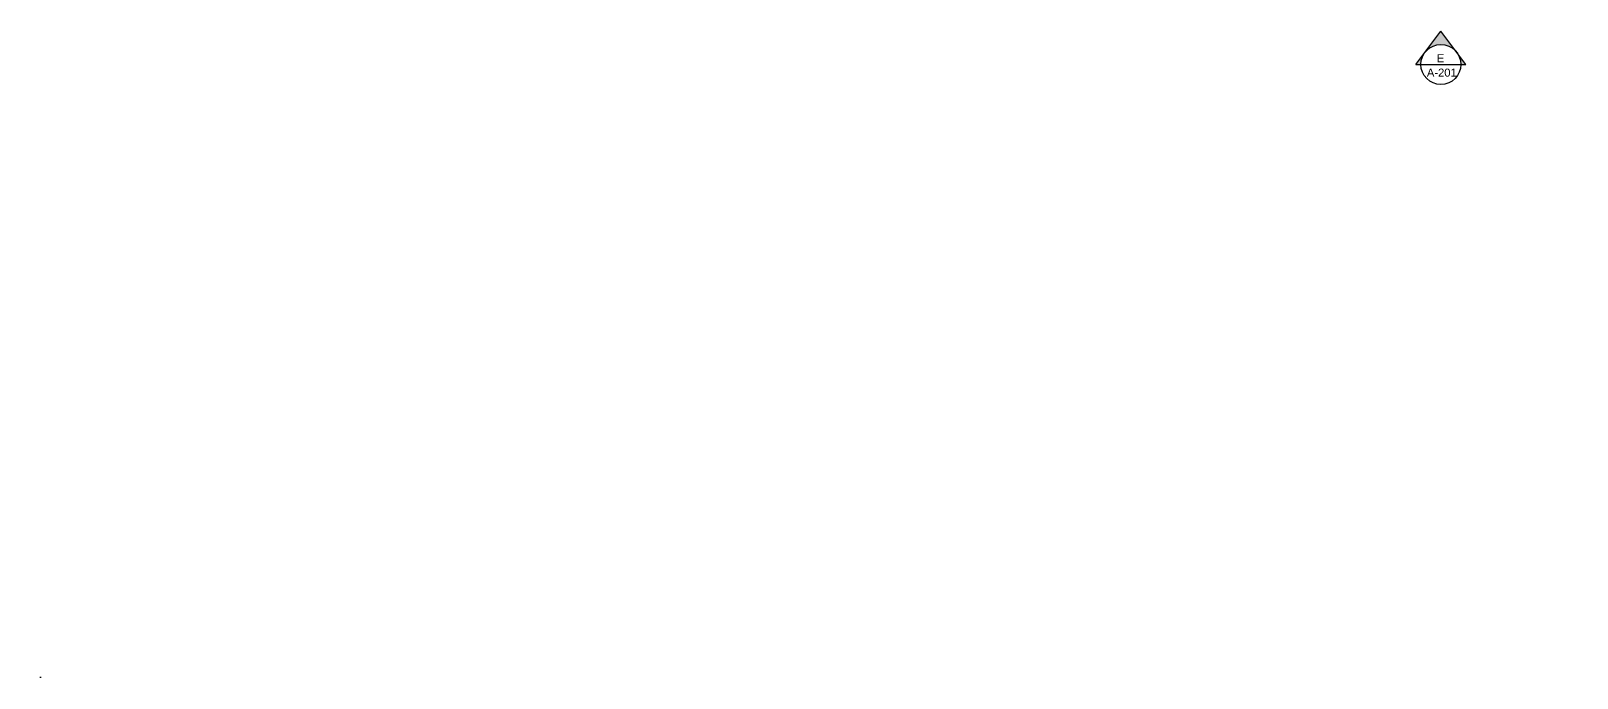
# Model space of a CAD drawing. Header units: millimetres. Extents: x 17951 to 20510, y 16877 to 18330.
# Drawn here: x 17951 to 19110, y 16877 to 17362 of the extents above; entities that cross this region are included whole.
import ezdxf

# ---------------------------------------------------------------- set-up
doc = ezdxf.new("R2010")
doc.units = ezdxf.units.MM
doc.layers.add('SECT-SYMB', color=6, linetype='Continuous')
doc.styles.get("Standard").update_dxf_attribs({"font": 'arial.ttf'})
pattern_1 = [(0, (0, 0), (0, 6.985), [5.08, -1.905]), (90, (0, 0), (-6.985, 4e-16), [5.08, -1.905])]

msp = doc.modelspace()

# ---------------------------------------------------------------- hatches: boundary and pattern name
h = msp.add_hatch()
h.set_pattern_fill('ANGLE', color=250)
h.set_pattern_definition([(0, (-4.167, -6.6084), (0, 6.985), [5.08, -1.905]), (90, (-4.167, -6.6084), (-6.985, 4e-16), [5.08, -1.905])])
h.paths.add_polyline_path([(17950.9, 16877.3), (17950.9, 16877.3, -0.147001), (17950.9, 16877.3)])
h.paths.add_polyline_path([(17950.9, 16877.3, -0.251876), (17951, 16877.3, -0.19408), (17951, 16877.2), (17951, 16877.3)])
h.paths.add_polyline_path([(17950.9, 16877.2, -0.105717), (17950.9, 16877.2), (17950.9, 16877.2)])
h = msp.add_hatch()
h.set_pattern_fill('ANGLE', color=250)
h.set_pattern_definition([(0, (0.222, -0.11), (0, 6.985), [5.08, -1.905]), (90, (0.222, -0.11), (-6.985, 4e-16), [5.08, -1.905])])
h.paths.add_polyline_path([(17951, 16881.4), (17951, 16881.4, -0.147001), (17951, 16881.4)])
h.paths.add_polyline_path([(17951, 16881.4, -0.468877), (17951.1, 16881.5), (17951.1, 16881.5)])
h.paths.add_polyline_path([(17951.1, 16881.4), (17951.1, 16881.4), (17951.1, 16881.4, -0.105717)])
h = msp.add_hatch()
h.set_pattern_fill('ANGLE', color=250, angle=90)
h.set_pattern_definition([(90, (34828.351, -1073.746), (-6.985, 4e-16), [5.08, -1.905]), (180, (34828.351, -1073.746), (-9e-16, -6.985), [5.08, -1.905])])
h.paths.add_polyline_path([(17951, 16877.2), (17951, 16877.2, -0.147001), (17951, 16877.2)])
h.paths.add_polyline_path([(17951.1, 16877.2), (17951.1, 16877.3), (17951, 16877.2, -0.468877)])
h.paths.add_polyline_path([(17951.1, 16877.2), (17951.1, 16877.2, -0.105717), (17951.1, 16877.2)])
h = msp.add_hatch()
h.set_pattern_fill('ANGLE', color=250)
h.set_pattern_definition([(0, (-0.371, 7.559), (0, 6.985), [5.08, -1.905]), (90, (-0.371, 7.559), (-6.985, 4e-16), [5.08, -1.905])])
h.paths.add_polyline_path([(17953.5, 16883.9), (17953.5, 16883.8, -0.147001), (17953.5, 16883.8)])
h.paths.add_polyline_path([(17953.5, 16883.8, -0.251876), (17953.5, 16883.8), (17953.5, 16883.8), (17953.5, 16883.8)])
h.paths.add_polyline_path([(17953.5, 16883.8), (17953.5, 16883.8, -0.19408), (17953.5, 16883.8)])
h.paths.add_polyline_path([(17953.5, 16883.7, -0.105717), (17953.5, 16883.7), (17953.5, 16883.7)])
h = msp.add_hatch()
h.set_pattern_fill('ANGLE', color=250)
h.set_pattern_definition([(0, (0, -0.265), (0, 6.985), [5.08, -1.905]), (90, (0, -0.265), (-6.985, 4e-16), [5.08, -1.905])])
h.paths.add_polyline_path([(17953.8, 16883.3), (17953.8, 16883.3, -0.147001), (17953.9, 16883.3)])
h.paths.add_polyline_path([(17953.9, 16883.3, -0.251876), (17953.9, 16883.2, -0.19408), (17953.9, 16883.2), (17953.9, 16883.2)])
h.paths.add_polyline_path([(17953.8, 16883.2), (17953.8, 16883.2), (17953.9, 16883.2, -0.105717)])
h = msp.add_hatch()
h.set_pattern_fill('ANGLE', color=250)
h.set_pattern_definition([(0, (0, 0.505), (0, 6.985), [5.08, -1.905]), (90, (0, 0.505), (-6.985, 4e-16), [5.08, -1.905])])
h.paths.add_polyline_path([(17953.8, 16876.8), (17953.8, 16876.8, -0.147001), (17953.9, 16876.8)])
h.paths.add_polyline_path([(17953.9, 16876.8, -0.251876), (17953.9, 16876.7), (17953.9, 16876.7), (17953.9, 16876.7)])
h.paths.add_polyline_path([(17953.9, 16876.7), (17953.9, 16876.7, -0.19408), (17953.9, 16876.7)])
h.paths.add_polyline_path([(17953.9, 16876.7, -0.105717), (17953.8, 16876.7), (17953.8, 16876.7)])
h = msp.add_hatch()
h.set_pattern_fill('ANGLE', color=250)
h.set_pattern_definition([(0, (1.251, 7.6504), (0, 6.985), [5.08, -1.905]), (90, (1.251, 7.6504), (-6.985, 4e-16), [5.08, -1.905])])
h.paths.add_polyline_path([(17955.1, 16883.9), (17955.1, 16883.9, -0.147001), (17955.1, 16883.9)])
h.paths.add_polyline_path([(17955.1, 16883.9, -0.251876), (17955.1, 16883.9), (17955.2, 16883.9), (17955.2, 16883.9)])
h.paths.add_polyline_path([(17955.2, 16883.9), (17955.1, 16883.9, -0.19408), (17955.1, 16883.9)])
h.paths.add_polyline_path([(17955.1, 16883.8, -0.105717), (17955.1, 16883.8), (17955.1, 16883.8)])
h = msp.add_hatch()
h.set_pattern_fill('ANGLE', color=250)
h.set_pattern_definition([(0, (0.5796, -0.668), (0, 6.985), [5.08, -1.905]), (90, (0.5796, -0.668), (-6.985, 4e-16), [5.08, -1.905])])
h.paths.add_polyline_path([(17955.7, 16883.3), (17955.7, 16883.3, -0.147001), (17955.7, 16883.3)])
h.paths.add_polyline_path([(17955.7, 16883.3, -0.251876), (17955.7, 16883.2, -0.19408), (17955.7, 16883.2), (17955.8, 16883.2)])
h.paths.add_polyline_path([(17955.7, 16883.2), (17955.7, 16883.2), (17955.7, 16883.2, -0.105717)])
h = msp.add_hatch()
h.set_pattern_fill('ANGLE', color=250)
h.set_pattern_definition([(0, (0.5816, -7.146), (0, 6.985), [5.08, -1.905]), (90, (0.5816, -7.146), (-6.985, 4e-16), [5.08, -1.905])])
h.paths.add_polyline_path([(17955.7, 16876.8), (17955.7, 16876.8, -0.147001), (17955.7, 16876.8)])
h.paths.add_polyline_path([(17955.7, 16876.8, -0.251876), (17955.7, 16876.7, -0.19408), (17955.7, 16876.7), (17955.8, 16876.7)])
h.paths.add_polyline_path([(17955.7, 16876.7, -0.105717), (17955.7, 16876.7), (17955.7, 16876.7)])
h = msp.add_hatch()
h.set_pattern_fill('ANGLE', color=250)
h.set_pattern_definition(pattern_1)
h.paths.add_polyline_path([(17955.7, 16876.8), (17955.7, 16876.8, -0.147001), (17955.7, 16876.8)])
h.paths.add_polyline_path([(17955.7, 16876.8, -0.246462), (17955.7, 16876.7), (17955.8, 16876.7), (17955.8, 16876.7)])
h.paths.add_polyline_path([(17955.8, 16876.7), (17955.7, 16876.7, -0.005097), (17955.7, 16876.7, -0.19408), (17955.7, 16876.7)])
h.paths.add_polyline_path([(17955.7, 16876.7, -0.105717), (17955.7, 16876.7), (17955.7, 16876.7)])
h = msp.add_hatch()
h.set_pattern_fill('ANGLE', color=250)
h.set_pattern_definition([(0, (-0.388, 0.0026), (0, 6.985), [5.08, -1.905]), (90, (-0.388, 0.0026), (-6.985, 4e-16), [5.08, -1.905])])
h.paths.add_polyline_path([(17957.9, 16881.4), (17957.9, 16881.4, -0.147001), (17957.9, 16881.4)])
h.paths.add_polyline_path([(17958, 16881.5), (17958, 16881.5), (17957.9, 16881.4, -0.468877)])
h.paths.add_polyline_path([(17958, 16881.4, -0.105717), (17958, 16881.4), (17958, 16881.4)])
h = msp.add_hatch()
h.set_pattern_fill('ANGLE', color=250, angle=90)
h.set_pattern_definition([(90, (34834.8235, -1081.17), (-6.985, 4e-16), [5.08, -1.905]), (180, (34834.8235, -1081.17), (-9e-16, -6.985), [5.08, -1.905])])
h.paths.add_polyline_path([(17957.9, 16877.2), (17957.9, 16877.2, -0.147001), (17957.9, 16877.2)])
h.paths.add_polyline_path([(17958, 16877.3), (17957.9, 16877.2, -0.468877), (17958, 16877.2)])
h.paths.add_polyline_path([(17958, 16877.2), (17958, 16877.2), (17958, 16877.2, -0.105717)])
h = msp.add_hatch()
h.set_pattern_fill('ANGLE', color=250)
h.set_pattern_definition([(0, (3.257, -7.0155), (0, 6.985), [5.08, -1.905]), (90, (3.257, -7.0155), (-6.985, 4e-16), [5.08, -1.905])])
h.paths.add_polyline_path([(17958.3, 16876.9), (17958.3, 16876.9, -0.147001), (17958.4, 16876.9)])
h.paths.add_polyline_path([(17958.4, 16876.9, -0.251876), (17958.4, 16876.9, -0.19408), (17958.4, 16876.8), (17958.4, 16876.9)])
h.paths.add_polyline_path([(17958.4, 16876.8, -0.105717), (17958.3, 16876.8), (17958.3, 16876.8)])
h = msp.add_hatch()
h.set_pattern_fill('ANGLE', color=250)
h.set_pattern_definition([(0, (3.284, -7.031), (0, 6.985), [5.08, -1.905]), (90, (3.284, -7.031), (-6.985, 4e-16), [5.08, -1.905])])
h.paths.add_polyline_path([(17958.4, 16876.9), (17958.4, 16876.9, -0.147001), (17958.4, 16876.9)])
h.paths.add_polyline_path([(17958.4, 16876.9, -0.251876), (17958.4, 16876.9, -0.19408), (17958.4, 16876.8), (17958.5, 16876.9)])
h.paths.add_polyline_path([(17958.4, 16876.8, -0.105717), (17958.4, 16876.8), (17958.4, 16876.8)])
h = msp.add_hatch()
h.set_pattern_fill('ANGLE', color=250)
h.set_pattern_definition([(0, (1.327, 0.532), (0, 6.985), [5.08, -1.905]), (90, (1.327, 0.532), (-6.985, 4e-16), [5.08, -1.905])])
h.paths.add_polyline_path([(17959.7, 16877.5), (17959.7, 16877.5, -0.147001), (17959.7, 16877.4)])
h.paths.add_polyline_path([(17959.8, 16877.4), (17959.7, 16877.4, -0.251876), (17959.7, 16877.4, -0.19408), (17959.7, 16877.4)])
h.paths.add_polyline_path([(17959.7, 16877.4, -0.105717), (17959.7, 16877.4), (17959.7, 16877.3)])
h = msp.add_hatch()
h.set_pattern_fill('ANGLE', color=250)
h.set_pattern_definition([(0, (0.453, 0.3196), (0, 6.985), [5.08, -1.905]), (90, (0.453, 0.3196), (-6.985, 4e-16), [5.08, -1.905])])
h.paths.add_polyline_path([(17959.9, 16881.4), (17959.9, 16881.4), (17959.9, 16881.4, -0.147001)])
h.paths.add_polyline_path([(17960, 16881.5), (17959.9, 16881.4, -0.468877), (17960, 16881.5)])
h.paths.add_polyline_path([(17960, 16881.4, -0.105717), (17960, 16881.4), (17960, 16881.4)])
h = msp.add_hatch()
h.set_pattern_fill('ANGLE', color=250, angle=90)
h.set_pattern_definition([(90, (34837.382, -1082.4977), (-6.985, 4e-16), [5.08, -1.905]), (180, (34837.382, -1082.4977), (-9e-16, -6.985), [5.08, -1.905])])
h.paths.add_polyline_path([(17959.9, 16877.2), (17959.9, 16877.2, -0.147001), (17959.9, 16877.2)])
h.paths.add_polyline_path([(17960, 16877.2), (17960, 16877.2), (17960, 16877.2, -0.105717)])
h.paths.add_polyline_path([(17960, 16877.2), (17960, 16877.3), (17959.9, 16877.2, -0.468877)])
h = msp.add_hatch()
h.set_pattern_fill('ANGLE', color=250)
h.set_pattern_definition([(0, (7.53, -0.669), (0, 6.985), [5.08, -1.905]), (90, (7.53, -0.669), (-6.985, 4e-16), [5.08, -1.905])])
h.paths.add_polyline_path([(17962.6, 16883.3), (17962.6, 16883.3, -0.147001), (17962.6, 16883.3)])
h.paths.add_polyline_path([(17962.6, 16883.3, -0.251876), (17962.7, 16883.2, -0.19408), (17962.6, 16883.2), (17962.7, 16883.2)])
h.paths.add_polyline_path([(17962.6, 16883.2, -0.105717), (17962.6, 16883.2), (17962.6, 16883.2)])
h = msp.add_hatch()
h.set_pattern_fill('ANGLE', color=250)
h.set_pattern_definition(pattern_1)
h.paths.add_polyline_path([(17962.6, 16883.3), (17962.6, 16883.3, -0.147001), (17962.6, 16883.3)])
h.paths.add_polyline_path([(17962.6, 16883.3, -0.251131), (17962.7, 16883.2), (17962.7, 16883.2), (17962.7, 16883.2)])
h.paths.add_polyline_path([(17962.7, 16883.2), (17962.7, 16883.2, -0.194807), (17962.6, 16883.2)])
h.paths.add_polyline_path([(17962.6, 16883.2, -0.105717), (17962.6, 16883.2), (17962.6, 16883.2)])
h = msp.add_hatch()
h.set_pattern_fill('ANGLE', color=250)
h.set_pattern_definition([(0, (7.5284, -7.145), (0, 6.985), [5.08, -1.905]), (90, (7.5284, -7.145), (-6.985, 4e-16), [5.08, -1.905])])
h.paths.add_polyline_path([(17962.6, 16876.8), (17962.6, 16876.8, -0.147001), (17962.6, 16876.8)])
h.paths.add_polyline_path([(17962.6, 16876.8, -0.251876), (17962.7, 16876.7, -0.19408), (17962.6, 16876.7), (17962.7, 16876.7)])
h.paths.add_polyline_path([(17962.6, 16876.7, -0.105717), (17962.6, 16876.7), (17962.6, 16876.7)])
h = msp.add_hatch()
h.set_pattern_fill('ANGLE', color=250)
h.set_pattern_definition(pattern_1)
h.paths.add_polyline_path([(17962.6, 16876.8, -0.137956), (17962.6, 16876.8), (17962.6, 16876.8)])
h.paths.add_polyline_path([(17962.6, 16876.8), (17962.6, 16876.8), (17962.6, 16876.8, -0.008865), (17962.6, 16876.8)])
h.paths.add_polyline_path([(17962.6, 16876.8, -0.251633), (17962.7, 16876.7), (17962.7, 16876.7), (17962.7, 16876.7)])
h.paths.add_polyline_path([(17962.7, 16876.7), (17962.7, 16876.7, -0.194318), (17962.6, 16876.7)])
h.paths.add_polyline_path([(17962.6, 16876.7, -0.008865), (17962.6, 16876.7), (17962.6, 16876.7), (17962.6, 16876.7)])
h.paths.add_polyline_path([(17962.6, 16876.7, -0.096762), (17962.6, 16876.7), (17962.6, 16876.7)])
h = msp.add_hatch()
h.set_pattern_fill('ANGLE', color=250)
h.set_pattern_definition([(0, (9.406, -0.1), (0, 6.985), [5.08, -1.905]), (90, (9.406, -0.1), (-6.985, 4e-16), [5.08, -1.905])])
h.paths.add_polyline_path([(17964.5, 16883.8), (17964.5, 16883.8, -0.147001), (17964.5, 16883.8)])
h.paths.add_polyline_path([(17964.5, 16883.8, -0.251876), (17964.5, 16883.8, -0.19408), (17964.5, 16883.8), (17964.6, 16883.8)])
h.paths.add_polyline_path([(17964.5, 16883.7, -0.105717), (17964.5, 16883.7), (17964.5, 16883.7)])
h = msp.add_hatch()
h.set_pattern_fill('ANGLE', color=250)
h.set_pattern_definition(pattern_1)
h.paths.add_polyline_path([(17964.6, 16883.3), (17964.6, 16883.3, -0.147001), (17964.6, 16883.3)])
h.paths.add_polyline_path([(17964.6, 16883.3, -0.251876), (17964.6, 16883.2), (17964.7, 16883.2), (17964.7, 16883.2)])
h.paths.add_polyline_path([(17964.7, 16883.2), (17964.6, 16883.2, -0.19408), (17964.6, 16883.2)])
h.paths.add_polyline_path([(17964.6, 16883.2, -0.105717), (17964.6, 16883.2), (17964.6, 16883.2)])
h = msp.add_hatch()
h.set_pattern_fill('ANGLE', color=250)
h.set_pattern_definition([(0, (9.484, -7.146), (0, 6.985), [5.08, -1.905]), (90, (9.484, -7.146), (-6.985, 4e-16), [5.08, -1.905])])
h.paths.add_polyline_path([(17964.6, 16876.8), (17964.6, 16876.8, -0.147001), (17964.6, 16876.8)])
h.paths.add_polyline_path([(17964.6, 16876.8, -0.251876), (17964.6, 16876.7, -0.19408), (17964.6, 16876.7), (17964.7, 16876.7)])
h.paths.add_polyline_path([(17964.6, 16876.7, -0.105717), (17964.6, 16876.7), (17964.6, 16876.7)])
h = msp.add_hatch()
h.set_pattern_fill('ANGLE', color=250)
h.set_pattern_definition(pattern_1)
h.paths.add_polyline_path([(17964.6, 16876.8, -0.1402), (17964.6, 16876.8), (17964.6, 16876.8)])
h.paths.add_polyline_path([(17964.6, 16876.8, -0.248484), (17964.6, 16876.7), (17964.7, 16876.7), (17964.7, 16876.7)])
h.paths.add_polyline_path([(17964.7, 16876.7), (17964.6, 16876.7, -0.003192), (17964.6, 16876.7, -0.19408), (17964.6, 16876.7)])
h.paths.add_polyline_path([(17964.6, 16876.7, -0.098985), (17964.6, 16876.7), (17964.6, 16876.7)])
h.paths.add_polyline_path([(17964.6, 16876.7, -0.006663), (17964.6, 16876.7), (17964.6, 16876.7), (17964.6, 16876.7)])
h.paths.add_polyline_path([(17964.6, 16876.8), (17964.6, 16876.8), (17964.6, 16876.8, -0.006663), (17964.6, 16876.8)])
h = msp.add_hatch()
h.set_pattern_fill('ANGLE', color=250)
h.set_pattern_definition([(0, (-0.24, 0.3826), (0, 6.985), [5.08, -1.905]), (90, (-0.24, 0.3826), (-6.985, 4e-16), [5.08, -1.905])])
h.paths.add_polyline_path([(17967, 16881.4), (17966.9, 16881.4), (17967, 16881.4, -0.147001)])
h.paths.add_polyline_path([(17967, 16881.5), (17967, 16881.5), (17967, 16881.4, -0.468877)])
h.paths.add_polyline_path([(17967.1, 16881.4, -0.105717), (17967.1, 16881.4), (17967.1, 16881.4)])
h = msp.add_hatch()
h.set_pattern_fill('ANGLE', color=250)
h.set_pattern_definition([(0, (-0.143, -0.22), (0, 6.985), [5.08, -1.905]), (90, (-0.143, -0.22), (-6.985, 4e-16), [5.08, -1.905])])
h.paths.add_polyline_path([(17967, 16877.2), (17966.9, 16877.2), (17967, 16877.2, -0.147001)])
h.paths.add_polyline_path([(17967.1, 16877.2), (17967.1, 16877.2), (17967.1, 16877.2, -0.105717)])
h.paths.add_polyline_path([(17967, 16877.2, -0.468877), (17967, 16877.2), (17967, 16877.3)])
h = msp.add_hatch()
h.set_pattern_fill('ANGLE', color=250)
h.set_pattern_definition([(0, (8.861, 0.4694), (0, 6.985), [5.08, -1.905]), (90, (8.861, 0.4694), (-6.985, 4e-16), [5.08, -1.905])])
h.paths.add_polyline_path([(17967.2, 16877.4), (17967.2, 16877.4, -0.147001), (17967.2, 16877.4)])
h.paths.add_polyline_path([(17967.3, 16877.3), (17967.2, 16877.4, -0.251876), (17967.3, 16877.3, -0.19408), (17967.2, 16877.3)])
h.paths.add_polyline_path([(17967.2, 16877.3, -0.105717), (17967.2, 16877.3), (17967.2, 16877.3)])
at = {"layer": 'SECT-SYMB'}
h = msp.add_hatch(color=6, dxfattribs=at)
h.dxf.hatch_style = 1
h.paths.add_polyline_path([(18563.4, 17970.6), (18551.4, 17954.4, -0.501749), (18575.5, 17954.4)])
h.paths.add_polyline_path([(18551.4, 17954.4), (18544.7, 17945.4), (18548.4, 17945.4, -0.16156)])
h.paths.add_polyline_path([(18575.5, 17954.4, -0.16156), (18578.4, 17945.4), (18582.2, 17945.4)])
h.paths.add_polyline_path([(18562.1, 17546), (18550.1, 17529.8, -0.501749), (18574.1, 17529.8)])
h.paths.add_polyline_path([(18550.1, 17529.8), (18543.4, 17520.8), (18547.1, 17520.8, -0.16156)])
h.paths.add_polyline_path([(18574.1, 17529.8, -0.16156), (18577.1, 17520.8), (18580.1, 17520.8), (18580.9, 17520.8)])
h.paths.add_polyline_path([(18885.2, 17448), (18869, 17436), (18885.2, 17424, -0.236806), (18879.2, 17436, -0.236806)])
h.paths.add_polyline_path([(18894.2, 17454.8), (18885.2, 17448, -0.16156), (18894.2, 17451)])
h.paths.add_polyline_path([(18894.2, 17421, -0.16156), (18885.2, 17424), (18894.2, 17417.2)])
h.paths.add_polyline_path([(19007.9, 17361.9), (18995.9, 17345.7, -0.501749), (19019.9, 17345.7)])
h.paths.add_polyline_path([(18995.9, 17345.7), (18989.1, 17336.8), (18992.9, 17336.8, -0.16156)])
h.paths.add_polyline_path([(19019.9, 17345.7, -0.16156), (19022.9, 17336.8), (19026.7, 17336.8)])
h.paths.add_polyline_path([(19095, 17435.9, -0.236806), (19101, 17447.9), (19084.8, 17435.9), (19101, 17423.9, -0.236806)])
h.paths.add_polyline_path([(19110, 17454.7), (19101, 17447.9, -0.16156), (19110, 17450.9)])
h.paths.add_polyline_path([(19110, 17420.9, -0.16156), (19101, 17423.9), (19110, 17417.1)])

# ---------------------------------------------------------------- linework, layer by layer
for p, q in [((18989.1, 17336.8), (19007.9, 17361.9)), ((19026.7, 17336.8), (19007.9, 17361.9)), ((18989.1, 17336.8), (19026.7, 17336.8))]:
    msp.add_line(p, q, dxfattribs=at)
msp.add_circle((19007.9, 17336.8), 15, dxfattribs=at)

# ---------------------------------------------------------------- texts
for s, p in [('E', (19004.8, 17338.5)), ('A-201', (18997.4, 17327.7))]:
    msp.add_text(s, height=6, dxfattribs=at).set_placement(p)

doc.saveas('drawing.dxf')
